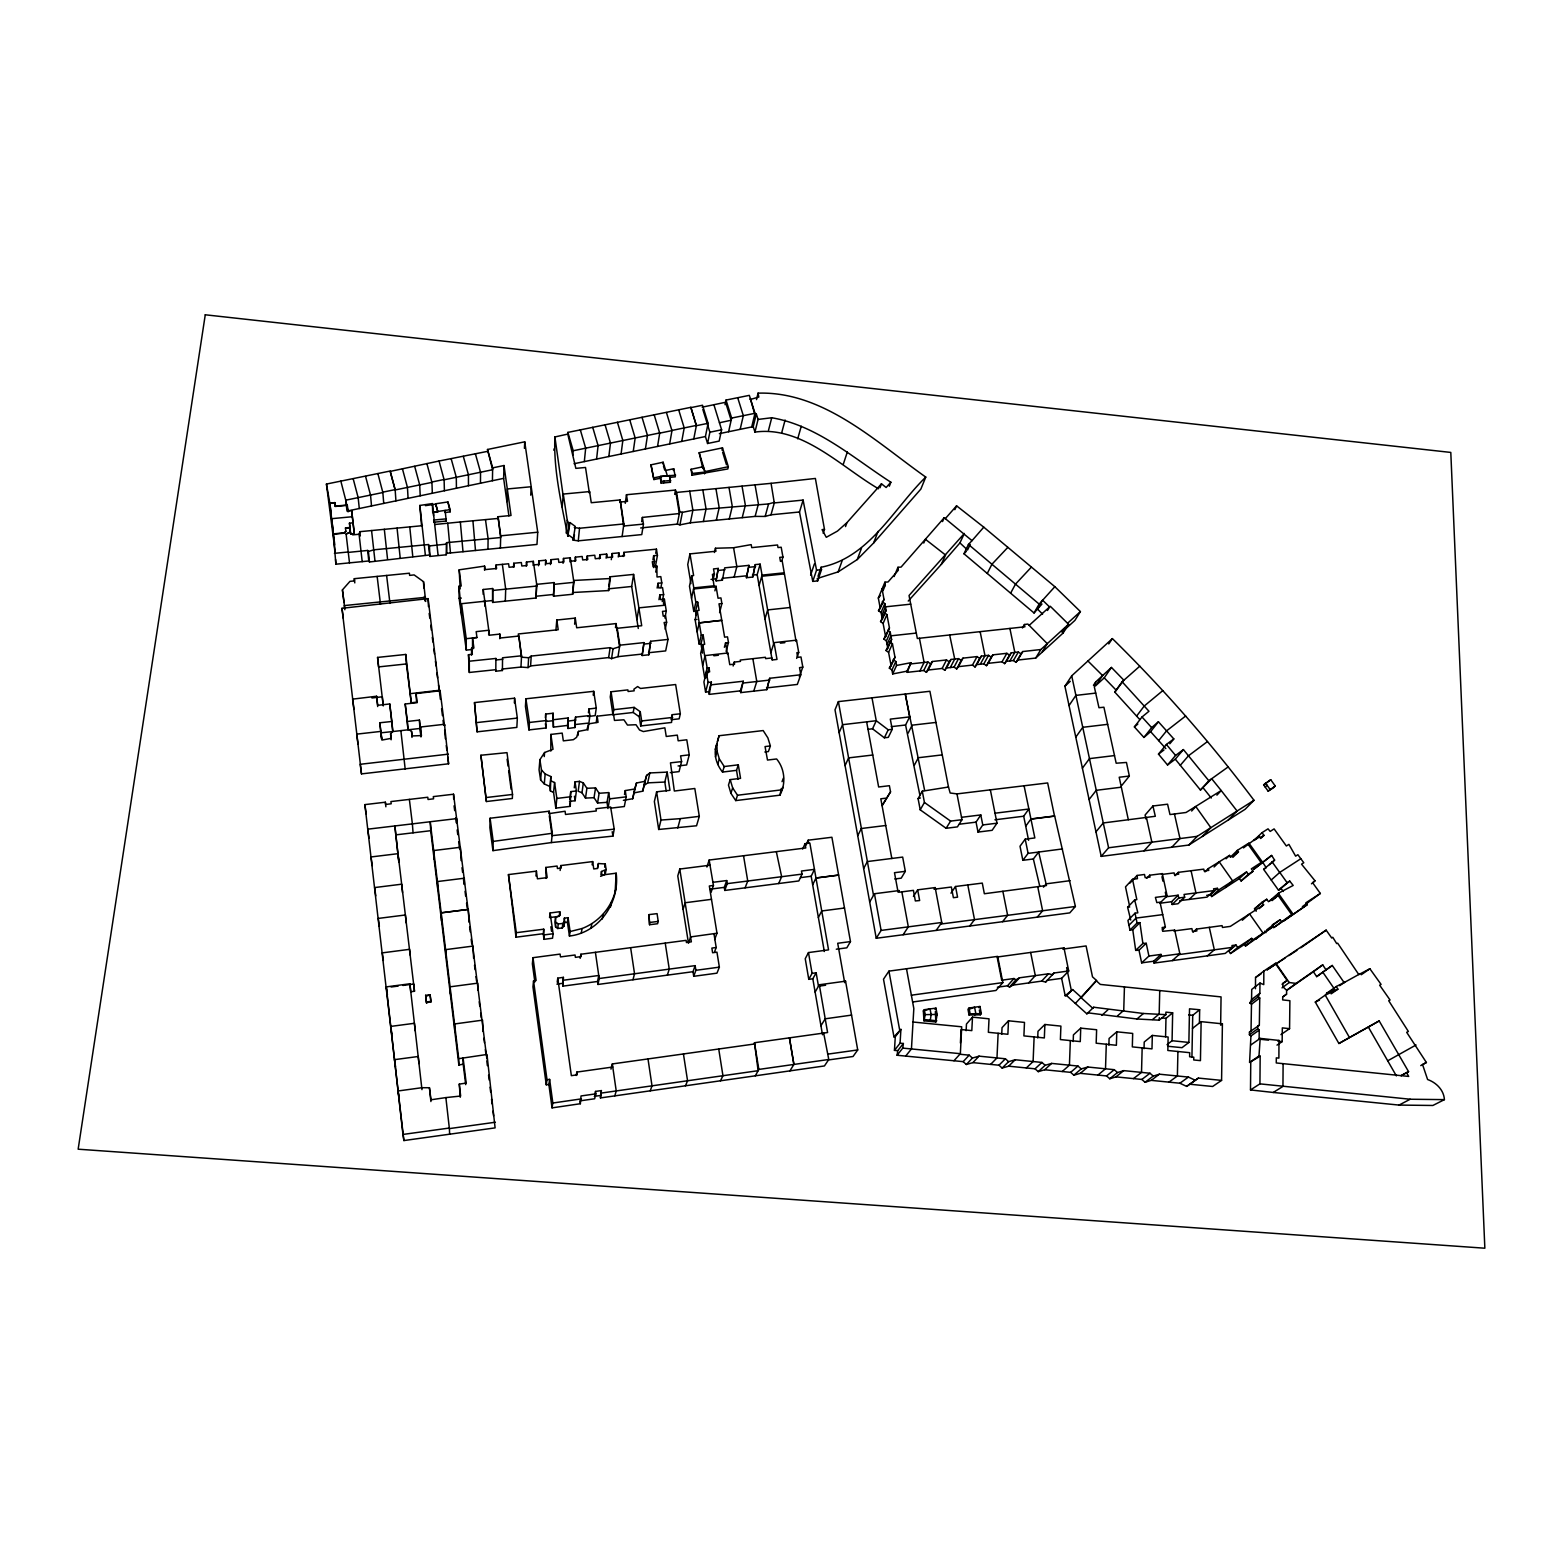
<?xml version="1.0" encoding="UTF-8"?>
<svg xmlns="http://www.w3.org/2000/svg" width="1563" height="1563" viewBox="0 0 1563 1563"><rect width="100%" height="100%" fill="white"/><g stroke="black" fill="none" stroke-linecap="round" stroke-linejoin="round"><path stroke-width="1.5" d="M466.302 650.11L466.223 638.7L476.969 637.489L472.534 637.978L472.534 649.466L466.302 650.11L459.131 598.316L458.975 586.242L461.222 586.027L459.17 569.831L484.589 566.099L485.058 569.616L496.585 568.463L496.116 564.966L508.6 563.774L509.089 567.271L514.227 566.763L513.739 563.266L521.339 562.524L521.827 566.001L526.965 565.513L526.477 562.016L533.335 561.332L536.676 584.347L554.064 582.589L553.536 596.206L572.683 594.253L573.895 582.335L570.28 557.776L563.481 558.44L563.051 563.305M474.488 702.588L477.086 731.836L516.845 727.401L517.333 718.081L514.579 698.192L474.488 702.588L477.086 731.836M475.484 550.489L472.925 520.85M559.769 911.698L559.163 916.309L549.551 917.598L550.078 912.987L559.769 911.698L560.277 915.234L555.588 917.52L555.021 922.092L555.627 926.996L557.698 928.5L562.231 927.973L563.989 926.136L564.36 918.165L568.053 917.676L567.408 922.248L569.44 936.042C599.411 932.603 619.886 902.3 616.174 873.189L601.989 875.026L601.462 871.509L606.112 869.477L605.272 863.948L598.414 863.538L597.379 868.481L593.745 868.95L592.67 861.584L560.746 865.57L560.14 870.474M615.138 892.239L616.174 873.189M1282.031 984.26L1287.15 980.431L1275.33 963.375L1263.842 971.033L1263.764 984.631L1259.993 983.049L1251.729 989.418L1251.553 999.558L1249.951 1003.036L1251.475 1004.247L1251.025 1031.17L1249.462 1032.049L1249.404 1034.765L1250.928 1035.976L1249.579 1062.43L1260.169 1056.158L1259.934 1083.862L1250.498 1089.939L1250.752 1062.547M1250.791 1044.983L1260.188 1038.399L1278.983 1040.43L1278.886 1058.112L1276.307 1057.858L1276.268 1062.957L1408.693 1076.419L1406.563 1072.648L1401.034 1075.715L1408.556 1071.632L1379.191 1020.913L1338.905 1043.498L1315.304 1002.078L1325.248 995.143L1337.869 989.184L1336.326 986.507L1344.727 982.17L1339.667 985.706M348.1 511.883L345.716 499.789L347.006 511.081L480.466 483.221L480.544 472.241L475.406 453.856M1255.46 988.734L1255.538 977.52L1263.842 971.033M1283.106 1063.661L1282.949 1086.422L1273.239 1092.459L1250.498 1089.939M477.731 990.356L477.809 983.147L450.085 986.82L450.339 993.99M480.896 755.242L486.406 801.526L512.332 798.478L512.527 794.453L506.998 752.643L480.896 755.242L486.406 801.526M483.162 594.292L483.221 589.485L492.658 588.528L492.658 602.439L536.031 598.004L536.676 584.269L536.031 598.004M1280.937 1034.608L1289.573 1028.669L1289.885 1000.711L1282.676 999.91L1282.715 996.881L1286.583 994.146L1286.623 990.317L1282.832 986.741L1282.871 983.283L1287.15 980.431M484.53 570.182L484.589 566.099M484.764 606.073L484.823 601.247L461.554 603.689L466.223 638.7M1277.01 1045.119L1282.148 1041.642L1282.324 1027.887L1289.573 1028.669M426.875 463.527L431.916 482.381L395.165 489.961L390.183 471.401L439.047 461.026L444.126 479.802L492.638 469.721L487.5 449.48L524.738 441.821L537.731 532.221L536.969 544.432L446.823 553.302L446.158 554.806L429.864 556.428L428.418 544.549L373.909 549.805L368.399 551.465L367.715 550.45L348.256 552.403L346.107 534.058L349.819 532.143L349.956 527.454L345.462 527.884L345.872 531.459L344.348 533.159L333.427 534.214L329.832 503.227L334.756 502.778L335.185 506.451L347.338 505.318L348.021 511.003L351.655 510.652L354.293 533.589L350.698 533.94M897.729 1050.688L894.446 1050.375L900.073 1043.185L903.394 1043.498L897.729 1050.688L897.103 1055.259L963.16 1061.648L966.344 1064.501L972.909 1062.625L998.952 1065.224L1002.137 1068.057L1008.623 1066.181L1035.038 1068.818L1038.242 1071.651L1044.651 1069.756L1070.655 1072.355L1073.859 1075.188L1080.365 1073.332L1106.545 1075.93L1109.75 1078.763L1115.943 1076.868L1141.869 1079.447L1145.054 1082.28L1151.189 1080.365L1179.87 1083.218L1186.649 1086.402L1189.717 1084.214L1212.634 1086.48L1221.582 1080.385L1222.403 1023.824L1201.126 1021.655L1192.471 1028.415M487.949 549.258L488.105 538.747L485.487 519.639M1268.511 1040.157L1259.114 1039.141L1259.25 1030.056L1257.707 1028.825L1257.746 1026.07L1259.329 1025.211L1259.758 997.995L1258.215 996.784L1249.951 1003.036M1258.215 996.784L1259.837 993.287L1259.993 983.049M488.691 634.91L488.77 630.241L476.168 631.647L476.969 637.567M1199.427 1022.984L1199.661 1009.757L1189.521 1008.819L1188.876 1042.443L1181.999 1047.679L1167.737 1046.253M1201.126 1021.655L1200.443 1060.632L1193.722 1059.968L1193.78 1057.174L1189.619 1056.764L1189.697 1052.68L1167.835 1050.473L1168.128 1037.031L1152.322 1035.429L1144.214 1042.033L1144.038 1048.695M480.466 483.221L492.423 480.72L492.658 467.865L487.5 449.48M1191.924 1057.33L1192.725 1015.305L1199.661 1009.757M492.658 602.439L492.658 588.528M1177.916 1051.489L1177.388 1075.989L1168.948 1082.143M1068.721 970.975L1053.99 973.007L1052.563 974.706L1048.519 973.788L1019.447 977.813L1015.989 979.806L1013.957 978.516L1001.707 980.216L997.155 957.025L1063.973 947.881L1068.721 970.975L1061.629 978.34L1065.185 995.768L1066.611 995.572L1086.871 1013.84L1087.789 1012.824L1136.965 1018.998L1159.238 1020.17L1165.861 1014.661L1165.92 1012.14L1172.66 1012.844L1172.074 1040.724L1167.033 1044.69M1165.568 1036.797L1165.978 1018.353L1172.66 1012.844M490.098 818.231L489.883 827.726L492.951 850.643L551.368 842.574L612.93 836.107L614.22 829.152L610.625 806.996L595.972 808.716L596.304 810.982L565.513 814.46L565.083 811.236L549.004 813.639L549.238 811.197L490.098 818.231L493.205 841.402L492.951 850.643M496.018 569.049L496.116 564.966M446.158 554.806L446.569 542.654L500.668 537.535L498.05 516.728L511.023 515.477L504.009 465.52L492.658 467.865M1152.322 1035.429L1151.99 1048.871L1132.315 1046.878L1132.687 1033.436L1116.783 1031.814L1109.085 1038.477L1108.89 1045.139M1159.238 1020.17L1159.297 1017.669M1159.746 990.551L1159.179 1013.996L1152.634 1019.486M495.803 671.211L495.901 658.453L469.31 661.208L469.33 672.461L495.608 669.706L495.803 671.211L502.407 670.507L502.563 657.769L521.554 655.796L518.838 636.043L500.414 637.997L499.867 634.09L489.453 635.203L483.221 589.485M1142.162 1047.874L1141.518 1072.394L1133.488 1078.607M500.375 548.027L500.707 535.835L498.05 516.728M486.855 1058.737L453.544 794.219L433.303 796.602L433.576 798.83L428.047 799.494L427.774 797.247L390.926 801.565L391.199 803.792L385.631 804.457L385.358 802.21L364.882 804.613L403.899 1140.56L495.1 1127.88L486.972 1054.458L458.721 1058.679L458.877 1065.048L463.176 1064.149L463.058 1057.76L466.204 1083.1L459.288 1084.097L460.245 1097.265M508.913 515.946L503.638 478.376L504.009 465.52M499.73 638.7L499.867 634.09M502.368 564.38L505.709 589.192M1124.442 986.917L1123.738 1010.343L1117.525 1015.872M1073.195 1041.525L1073.429 1034.882L1080.736 1028.141L1096.62 1029.743L1096.171 1043.205L1106.291 1044.24L1105.51 1068.799L1097.91 1075.07M1116.783 1031.814L1116.392 1045.276L1106.272 1044.24M506.9 501.625L507.311 488.965L531.186 486.738L530.736 495.178M505.298 601.149L505.709 589.134M1070.342 1040.587L1069.424 1065.185L1062.234 1071.515M1080.736 1028.141L1080.267 1041.603L1060.398 1039.571L1060.906 1026.11L1044.885 1024.488L1037.988 1031.287L1037.715 1037.949M513.563 567.33L513.739 563.266M1044.885 1024.488L1044.338 1037.949L1023.902 1035.898L1024.488 1022.417L1008.487 1020.795L1002.039 1027.653L1001.727 1034.315M1034.12 1036.914L1033.104 1061.551L1026.324 1067.939M524.426 448.366L524.738 441.821M1008.487 1020.795L1007.881 1034.276L988.363 1032.303L989.027 1018.822L972.499 1017.142L966.462 1024.039L966.129 1030.72M514.364 702.94L514.579 698.192M998.132 1033.28L996.979 1057.936L990.629 1064.383M555.92 630.221L556.799 620.042L575.262 618.088L576.688 627.779L616.076 623.578L619.573 646.75L613.048 648.743L610.117 647.668L531.225 656.069L528.646 657.749L521.475 657.183L518.838 636.043M960.424 1043.009L961.089 1029.529L971.815 1030.623L972.499 1017.142M953.958 1060.749L960.366 1053.696L961.694 1026.793L913.046 1022.026M560.746 865.57L561.097 868.071L557.444 868.52L557.092 866.039L545.78 867.445L547.187 877.625L537.438 878.816L536.402 871.138L508.444 874.577L516.005 937.194L543.26 933.697L543.748 929.184L516.298 932.701L516.005 937.194M526.262 566.08L526.477 562.016M502.407 670.507L502.192 669.023L520.967 667.049L521.554 655.796M935.846 1021.968L937.136 1014.426L935.963 1008.135L924.3 1009.698L923.342 1010.909L923.987 1020.815L935.846 1021.968L935.377 1011.437M923.987 1020.815L925.218 1014.641L924.3 1009.698M533.1 565.415L533.335 561.332M587.922 716.518L595.19 715.639L596.265 708.098L593.706 691.315L525.91 698.798L525.442 706.456L528.939 729.921L546.054 727.967L545.682 714.037L553.146 713.236L553.4 727.127L567.467 725.427L568.307 717.945L554.123 719.644M520.967 667.049L528.04 667.596L528.646 657.749M894.446 1050.375L895.286 1036.738L900.913 1029.372L893.958 1036.875L883.505 979.2L888.937 971.131L997.682 956.38L1002.84 982.599L995.963 990.473L912.772 1001.981M900.073 1043.185L900.913 1029.372M528.04 667.596L530.599 665.936L531.225 656.069M538.551 565.728L538.864 560.863L545.721 560.199L546.21 563.676L551.329 563.188L550.821 559.691L558.362 558.948L558.87 562.426L563.989 561.918L563.481 558.44M528.939 729.921L529.447 722.458L525.91 698.798M1249.579 1062.43L1258.977 1056.041L1260.188 1038.399M545.37 565.044L545.721 560.199M625.259 503.325L626.47 494.729L675.509 490.059L679.338 513.543L642.354 517.431L643.448 524.093L641.768 534.585L578.271 540.837L573.113 540.134L575.282 526.418L569.967 522.55L567.838 536.324C561.547 504.048 553.38 470.111 554.904 436.956L567.76 434.084L567.897 432.404L690.846 407.337L696.395 425.41L693.777 438.929M550.45 564.556L550.821 559.691M553.536 596.206L554.064 582.589M678.068 765.968L686.626 764.952L689.244 754.851L686.782 739.787L678.166 740.803L677.307 735.118L666.248 736.466L664.861 727.83L643.35 731.562L639.56 730.019L636.004 724.724L627.486 725.076L623.93 719.801L614.474 720.426L613.536 714.311L597.144 716.186L598.062 722.321L588.704 723.845L586.848 729.765L578.466 731.386L576.591 737.326L573.367 739.69L563.325 740.862L562.192 733.106L550.86 734.415L553.009 749.283L544.608 752.506L539.899 759.677L539.059 769.797L540.622 779.957L544.276 783.923L549.902 786.502L550.391 790.976L553.556 792.402L555.822 808.11L570.261 806.352L570.749 791.62L576.376 790.956L575.047 781.891L579.502 781.344L583.331 782.926L586.906 788.299L585.5 798.087L594.038 797.697L597.574 803.011L607.03 802.327L608.691 792.597L599.117 793.281L595.542 787.908L586.906 788.299M562.192 506.998L563.266 494.064L589.583 491.583L591.263 502.719L620.159 499.945L623.891 523.937L622.113 536.539M545.37 717.788L545.682 714.037M540.622 779.957L541.462 769.953L539.899 759.677M544.256 756.59L544.608 752.506M572.82 455.224L573.211 450.75L567.897 432.404M566.138 533.042L567.271 520.362L563.266 494.064M535.953 876.003L536.402 871.138M544.276 783.923L545.174 773.959L541.462 769.953M567.838 536.324L568.991 523.703L567.271 520.362M550.86 734.415L550.821 751.1M553.4 727.127L553.146 713.236M569.909 561.82L570.28 557.776M570.788 561.254L575.868 560.629L575.36 557.151L582.178 556.467L582.686 559.945L587.786 559.456L587.258 555.979L594.761 555.236L595.288 558.733L600.387 558.225L599.86 554.728L606.639 554.064L607.226 557.542L612.657 557.014L612.11 553.517L618.85 552.872L619.397 556.369L624.458 555.842L623.911 552.364L656.44 549.16L657.437 555.314L655.249 567.564M630.631 947.686L580.869 954.231L581.202 956.576L575.379 957.357L575.047 954.993L560.511 956.908L560.082 954.094L532.983 957.689L532.377 963.863L534.859 981.955M549.902 786.502L550.86 776.557L545.174 773.959M573.113 540.134L574.481 534.82M550.391 790.976L550.86 776.557M584.328 461.593L585.676 448.171L580.322 429.864M574.95 561.234L575.36 557.151M572.781 590.13L573.758 580.459L610.332 578.525L610.058 576.786L633.601 574.403L641.709 625.728L617.229 628.287L616.994 629.869M532.983 957.689L536.109 980.509L533.55 980.9L532.944 986.859L546.269 1084.8L548.867 1084.448L549.629 1079.388L547.011 1079.72L546.269 1084.8M578.271 540.837L579.541 528.255L623.891 523.937M545.78 867.445L546.132 878.406M553.556 792.402L554.572 782.535L551.348 781.07M781.363 788.338L779.917 795.176L735.743 800.588L730.898 793.301L728.475 785.075L730.195 779.624L740.549 778.354L738.303 764.835L724.216 766.534L719.332 758.915L717.085 751.354L716.929 743.754C713.002 753.346 716.245 764.287 722.536 772.063L736.525 770.344L738.303 764.835M779.917 795.176C786.052 783.688 784.997 769.035 776.616 758.973L767.492 760.048L765.049 746.586L770.383 745.942L767.882 737.892L763.174 730.566L719.097 735.724L717.437 741.429M551.368 842.574L552.345 833.274L549.238 811.197M574.617 624.204L575.262 618.088M589.583 491.583L589.407 493.146L585.519 467.474L575.848 468.372L567.76 434.084M555.822 808.11L556.858 798.419L554.572 782.535M596.597 459.053L598.082 445.611L592.729 427.324M550.078 912.987L553.107 933.736L552.54 938.21L543.963 939.343L543.748 929.184M596.265 708.098L588.938 708.977L589.915 715.541L575.536 717.104L574.891 727.537L567.936 728.475L568.307 717.945M586.809 560.062L587.258 555.979M605.076 424.843L610.469 443.091L608.847 456.533M574.891 727.537L575.536 717.104M599.352 558.831L599.86 554.728M569.772 799.435L570.749 791.62M577.958 735.548L578.466 731.386M555.627 926.996L555.588 917.52M574.285 787.811L575.047 781.891M557.698 928.5L558.284 923.967L556.194 922.444M606.112 558.167L606.639 554.064M569.538 801.389L575.106 800.725L576.376 790.956M621.078 453.993L622.836 440.492L617.424 422.264M579.502 781.344L578.193 791.23L581.983 792.773L585.5 798.087M588.43 712.748L588.938 708.977M587.864 730.136L588.704 723.845M589.915 715.541L588.899 723.044L574.656 724.587M593.198 695.144L593.706 691.315M611.289 559.671L612.11 553.517M643.448 524.093L623.598 526.028L620.159 499.945M562.231 927.973L562.836 923.44L564.614 921.584L564.36 918.165M608.749 586.438L610.058 576.786M572.683 594.253L572.527 592.514L608.671 590.56L610.332 578.525M581.983 792.773L583.331 782.926M563.989 926.136L564.614 921.584M897.103 1055.259L902.769 1048.109L903.394 1043.498M554.904 436.956L563.129 495.608M553.849 450.261L554.044 448.855M557.21 982.15L557.757 978.164L563.383 977.344L562.895 986.136L597.535 981.486L598.766 975.488L563.794 980.177M618.264 556.956L618.85 552.872M633.249 451.473L635.164 437.992L629.733 419.783M596.226 722.516L597.144 716.186M623.324 556.467L623.911 552.364M530.599 665.936L608.671 657.574L610.117 647.668M562.895 986.136L563.383 977.344M569.44 936.042L570.104 931.548L568.053 917.676M615.47 627.642L616.076 623.578M608.671 657.574L611.563 658.648L613.048 648.743M645.421 448.952L647.473 435.452L642.022 417.282M594.038 797.697L595.542 787.908M611.055 691.764L610.254 696.922L612.95 714.76L633.21 712.474L639.267 716.792L640.693 725.955L671.543 722.458L672.266 714.682L680.335 713.783L675.646 684.535L640.517 688.462L637.626 686.548L633.914 689.205L634.168 690.826L628.111 691.491L627.877 689.889L611.055 691.764L613.771 709.68L612.95 714.76M654.233 414.996L659.703 433.146L671.953 430.626L666.444 412.515M611.563 658.648L618.01 656.655L619.808 645.187L617.229 628.287M641.69 521.651L642.354 517.431M638.271 628.463L631.686 586.477L633.601 574.403M667.362 475.797L663.142 462.218L650.99 464.836L653.901 479.548L660.368 478.258L660.661 476.441L669.941 475.562L670.41 482.283L661.169 483.162L660.368 478.258M597.574 803.011L599.117 793.281M657.554 446.432L659.742 432.931L573.211 450.75M653.901 479.548L650.99 464.836M592.123 864.847L592.67 861.584M601.735 1093.006L758.133 1070.694L754.48 1042.736L823.662 1033.065L828.781 1059.48L824.443 1065.946L600.446 1097.929L601.384 1090.583L595.523 1091.423L595.855 1093.846L581.026 1095.956L580.342 1103.732L552.032 1107.874L552.833 1103.029L549.629 1079.388M581.299 933.052L582.042 928.539C599.606 921.838 612.813 906.032 616.115 887.491M662.849 463.996L663.142 462.218M636.883 619.573L638.896 607.733M580.166 958.353L580.869 954.231M661.169 483.162L660.661 476.441L654.194 477.79M669.667 443.931L671.992 430.431L696.395 425.41M665.643 470.443L673.712 468.744L675.333 476.832L669.609 477.379L669.941 475.562M597.554 868.422L598.414 863.538M608.691 792.597L609.648 798.849L607.968 808.52L607.03 802.327M652.943 559.769L653.647 555.686L657.437 555.314M653.49 567.564L654.565 561.488L653.647 555.686M655.718 553.263L656.44 549.16M590.99 928.305L591.81 923.792M673.399 470.443L673.712 468.744M600.895 874.733L601.462 871.509M655.718 572.078L656.812 566.001L653.021 566.373L652.299 561.703L654.565 561.488M656.812 566.001L657.027 577.001L660.797 576.61L661.794 582.882L658.023 583.273L658.765 587.981L662.536 587.59L663.63 594.546L659.86 594.936L660.602 599.625L664.373 599.235L666.287 610.996L662.478 611.387L663.24 616.174L665.604 615.92L666.62 622.25L664.119 622.523L668.026 639.423L650.618 641.279L648.782 654.799L642.139 655.503L643.995 642.608L619.808 645.187M642.139 655.503L643.995 642.608M681.742 441.43L684.203 427.91L678.674 409.819M604.686 867.211L605.272 863.948M633.21 712.474L634.148 707.375L613.771 709.68M657.144 588.059L658.023 583.273M674.708 494.357L675.509 490.059M690.787 407.65L702.529 405.247L708.098 423.299L696.336 425.703L690.846 407.337M600.602 876.355L605.213 874.323L606.112 869.477M676.193 494.416L676.564 492.423L771.067 483.338L774.291 502.934L803.108 500.082L816.55 570.163L812.76 581.397L817.644 580.908L821.493 569.674L821.083 567.252C869.419 557.6 893.372 508.815 925.765 477.086C875.671 441.704 823.232 391.141 758.055 393.153L756.512 399.6M648.782 654.799L650.618 641.279M660.895 587.668L661.794 582.882M658.961 599.684L659.86 594.936M624.497 794.492L625.239 790.585L634.637 789.002L636.473 783.004L644.835 781.324L646.652 775.346L649.837 772.943L667.186 772.122L669.96 790.311L656.616 791.816L654.369 801.526L658.687 829.465L696.551 825.772L699.306 816.355L694.812 788.494L674.337 791.034L670.468 762.861L681.585 761.591L680.589 755.886L689.244 754.851M639.267 716.792L640.244 711.732L634.148 707.375M662.263 601.657L663.63 594.546M640.693 527.981L677.307 524.093L679.729 511.57L676.564 492.423M602.283 918.985L603.181 914.414M663.474 603.963L664.373 599.235M625.239 790.585L626.196 796.837L624.321 806.528L610.293 808.227M640.693 725.955L641.67 720.953L640.244 711.732M679.944 524.875L682.386 512.351L692.897 510.261L690.338 522.804L679.944 524.875L677.307 524.093M692.018 475.23L692.37 473.433L704.854 472.085L703.213 466.731L691.1 469.271L692.018 475.23L727.811 468.959L728.319 466.712L722.497 447.858L699.169 452.723L702.842 468.529L703.311 466.262M665.33 605.174L638.876 607.851M664.881 618.049L666.287 610.996M665.213 629.264L666.62 622.25M576.161 1075.5L576.845 1072.081L612.774 1067.021L616.232 1090.954L614.806 1095.878M713.881 404.661L721.618 429.786L719.175 441.079L707.57 443.501L705.421 436.526L708.098 423.299M610.469 907.087L611.407 902.437M623.383 800.334L632.663 798.752L634.637 789.002M632.663 798.752L636.473 783.004M707.57 443.501L709.876 432.209L702.842 409.428M668.026 639.423L665.662 650.911L648.469 652.748M599.196 978.516L695.144 965.641L692.995 971.698L597.965 984.456L599.196 978.516L595.405 952.316M704.483 473.882L704.952 471.616L699.169 452.723M781.676 561.254L782.946 557.034L781.187 547.226L778.003 547.558L777.534 544.979L751.744 547.636L751.178 544.627L733.575 547.734L715.444 548.242L715.952 551.251L689.967 553.888L687.74 564.517L690.944 583.605M719.429 422.772L731.152 420.232L725.564 402.277L702.158 407.181M725.037 404.68L726.033 400.069L749.322 395.361L754.988 413.296L751.705 426.953L719.351 433.654M634.48 792.812L642.745 791.171L644.835 781.324M642.745 791.171L646.652 775.346M689.967 553.888L693.62 575.555L691.745 575.751L689.478 586.184L693.777 611.426L695.613 611.231L697.704 602.107L695.848 602.302L693.777 611.426M703.35 521.514L706.066 509.01L702.822 489.922M644.542 785.232L647.688 782.868L649.837 772.943M721.989 450.164L722.497 447.858M691.53 598.219L693.816 587.883L691.745 575.751M728.612 431.72L731.64 418.063L726.033 400.069M716.323 520.245L719.175 507.741L715.932 488.672M672.266 714.682L671.113 719.722L679.143 718.824L680.335 713.783M699.149 644.073L701.259 635.223L703.135 635.027L700.986 643.878L699.149 644.073L695.125 619.651L697.215 610.586L699.071 610.391L697.704 602.107M740.159 429.337L743.324 415.66L737.697 397.705M714.447 552.501L715.444 548.242M878.504 488.77C840.914 466.888 801.897 425.527 754.949 432.091L758.055 419.431L756.316 413.921L754.753 414.234L750.338 398.585M697.137 631.843L699.247 622.875L721.774 620.316L699.228 622.895M666.19 791.034L664.822 782.047L667.186 772.122M712.923 580.401L714.408 574.149L713.51 568.912L718.277 568.424L716.069 580.869L722.399 580.205L724.685 567.857L748.951 565.357L746.43 577.704L752.721 577.06L755.281 564.614L760.126 564.145L762.06 575.125L759.09 585.519M729.276 518.955L732.285 506.451L729.003 487.402M716.069 580.869L718.277 568.424M695.848 602.302L693.581 588.977L714.135 586.848L712.435 574.363L714.408 574.149M754.949 432.091L753.229 426.621L756.316 413.921M714.897 590.853L716.03 586.242L714.135 586.848M703.135 635.027L704.679 644.327L702.803 644.542L700.654 653.314L704.679 677.717L706.456 677.521M742.034 486.191L745.356 505.22L742.21 517.666M658.687 829.465L660.993 820.047L656.616 791.816M594.702 1094.706L595.523 1091.423M595.855 1093.846L594.643 1098.769L579.932 1100.86L580.342 1103.732M702.647 665.506L705.128 655.6L727.791 652.982L729.765 664.666L734.61 664.119L734.258 662.087L740.471 661.403L740.256 660.055L765.421 657.281L765.655 658.629L771.829 657.945L772.181 659.957L777.006 659.43L774.037 642.647L796.505 640.166L798.713 652.474L796.642 658.414M681.585 761.591L679.045 771.614L670.253 772.63M719.586 612.657L721.891 603.552L720.934 597.906L718.042 598.219L716.03 586.242M704.679 677.717L707.16 667.929L705.128 655.6M707.16 667.929L708.977 667.733L709.641 671.856L706.398 672.207L703.917 681.956L705.577 692.077L708.84 691.725L711.38 682.074L708.078 682.445L705.577 692.077M768.488 430.411L771.731 417.751C816.961 425.41 853.359 458.076 890.851 482.225L889.347 486.21M755.046 484.94L758.407 503.931L755.124 516.396L690.338 522.804M706.964 675.568L708.977 667.733M600.446 1097.929L601.384 1090.583M734.122 577.099L736.837 566.607L733.575 547.734M649.036 914.609L649.563 924.729L657.574 923.733L658.218 921.408L657.066 913.632L649.036 914.609L649.563 924.729M632.956 979.767L634.539 973.769L630.631 947.686L686.098 940.359L686.45 942.528L691.354 941.825L679.768 869.048L710.012 865.199L713.451 885.459L711.126 892.199L710.423 889.132L724.275 887.374L726.717 880.555L712.748 882.333M711.829 684.75L743.265 681.234L740.374 690.866L709.289 694.363L711.38 682.074M610.957 1069.151L612.344 1063.934L753.776 1044.084M724.372 647.277L725.564 642.881L728.475 642.569L727.498 636.844L724.607 637.157L719 603.846L721.891 603.552M781.734 432.658L785.114 420.017M677.775 828.038L680.296 818.641L699.306 816.355M771.067 483.338L815.378 478.454L824.483 529.427L823.193 533.296M726.092 651.361L728.475 642.569M746.43 577.704L748.951 565.357M715.287 749.419L719.097 735.724M727.791 652.982L727.459 654.194L725.564 642.881M765.167 516.435L768.566 503.931L774.466 502.309L770.989 514.813L765.167 516.435L755.124 516.396M752.721 577.06L755.281 564.614M772.122 659.762L757.176 574.637L760.126 564.145M733.145 666.014L734.258 662.087M797.697 438.812L801.252 426.25M679.768 869.048L677.775 875.944L688.482 943.251L690.592 936.921L716.987 933.228L709.328 885.987L713.451 885.459M715.444 756.961L717.085 751.354M717.691 764.483L719.332 758.915M798.713 652.474L796.876 652.689L797.697 657.339L800.979 656.968L802.815 667.088L799.533 667.675L800.803 674.767L769.66 678.283L766.788 689.674L740.725 692.604L743.265 681.234M764.952 618.909L767.667 609.922L789.999 607.519M812.76 581.397L799.494 511.98L803.108 500.082M722.536 772.063L724.216 766.534M796.505 640.166L796.075 641.436L782.242 561.137L780.445 561.351L779.742 557.366L782.946 557.034M1139.74 719.527L1114.771 692.077L1123.836 680.179L1111.449 667.44L1095.78 681.859L1094.295 686.724L1098.965 707.726L1103.908 707.218L1116.177 763.213L1126.454 762.451L1129.346 776.049L1121.804 785.408M349.819 532.143L352.73 534.859L359.08 534.253L359.861 531.674L422.44 525.676M683.09 909.353L685.141 902.73M753.757 691.139L756.785 681.507L752.858 658.668M667.342 975.136L669.257 969.119L665.232 943.114M770.872 652.631L774.037 642.647M706.906 867.035L709.172 860.041L805.766 847.967L805.062 843.668L809.868 843.121L828.546 949.874L808.481 952.57L805.238 958.725L808.774 979.337L812.819 978.79L816.16 972.811L812.076 973.358L808.774 979.337M730.898 793.301L732.656 787.908L730.195 779.624M766.788 689.674L769.66 678.283M843.297 464.25L847.341 451.961M810.611 575.204L814.382 563.911M735.743 800.588L737.521 795.235L732.656 787.908M817.996 576.259L821.083 567.252M845.524 526.575L846.892 522.687L881.454 483.788L886.143 487.5L890.851 482.225M770.383 745.942L768.39 751.569L764.854 751.998M650.228 1090.837L652.005 1085.836L648 1058.933M799.318 676.838L802.815 667.088M800.803 674.767L797.325 684.438L766.515 687.935M817.644 580.908L817.234 578.505L838.139 571.882L842.203 560.57M713.959 933.639L716.186 947.51L711.868 948.096L712.611 952.746L716.948 952.16L719.371 967.145L716.968 973.163L693.718 976.308L695.887 970.31L695.144 965.641M824.326 951.515L811.177 876.257L814.46 869.38L801.467 871.021L802.014 874.108L798.849 880.946L724.763 890.441L727.225 883.642L726.717 880.555M879.969 487.793L881.454 483.788M714.623 939.578L716.987 933.228M838.139 571.882L857.247 559.554L861.506 548.144M714.623 951.633L716.186 947.51M782.047 781.676L783.434 778.042M857.247 559.554L873.639 542.947L878.074 531.4M745.102 887.823L747.739 881.024L743.539 855.743M683.441 1053.99L687.564 1080.795M782.985 787.4L781.988 789.803L737.521 795.235M925.765 477.086L920.861 489.082L873.639 542.947M892.668 673.946L896.556 665.467L911.014 662.673L906.989 671.172L892.668 673.946L891.926 670.039L889.347 668.143L891.125 665.779L888.585 652.396L886.026 650.521L887.784 648.176L886.416 640.947L883.857 639.072L885.635 636.727L883.115 623.481L880.555 621.605L882.333 619.28L881.063 612.579L878.504 610.723L880.262 608.398L878.328 598.004L884.932 582.178L888.058 581.964L898.334 570.221L897.963 567.291L901.07 567.095L944.208 517.724L972.01 540.661L968.435 544.432L963.98 553.79L1034.042 612.97L1041.974 604.041M883.056 590.599L885.303 585.129L884.932 582.178M948.487 787.029L922.287 791.191L918.087 798.634L920.216 809.829L946.123 828.292L957.416 826.886L961.987 819.696L956.966 793.887L950.167 793.008L948.487 787.029L929.907 691.276L838.393 701.611L835.013 709.817L876.237 938.269L1069.756 912.89L1075.403 906.481L1054.673 815.984L1030.955 818.953L1025.719 826.202M878.504 610.723L884.013 599.391L882.06 588.919L885.303 585.129M880.262 608.398L884.013 599.391M894.114 576.552L897.963 567.291M881.063 612.579L884.814 603.611L882.235 601.716M881.669 615.783L885.44 606.835L910.721 604.158M880.555 621.605L886.104 610.351L884.814 603.611M882.333 619.28L886.104 610.351M685.454 1085.797L687.583 1080.756M883.115 623.481L886.905 614.572L884.326 612.696M839.136 732.695L842.574 724.665L838.393 701.611M923.753 543.045L925.394 539.274L945.576 555.041L941.317 564.36L908.24 601.052M883.857 639.072L889.445 627.955L886.905 614.572M778.667 883.544L781.637 876.706L776.323 851.64M885.635 636.727L889.445 627.955M886.416 640.947L890.246 632.194L887.667 630.299M887.1 644.542L890.93 635.809M942.528 521.573L944.208 517.724M886.026 650.521L891.613 639.482L890.246 632.194M887.784 648.176L891.613 639.482M888.585 652.396L892.434 643.741L889.835 641.846M802.679 849.002L805.062 843.668M954.856 509.675L956.576 505.826L983.791 527.18L1054.849 586.692L1080.404 611.582L1074.934 620.374L1062.195 631.98L1063.172 632.976L1035.702 658.062L1017.767 660.055L1016.009 662.341L1013.391 660.543L1006.396 661.325L1004.618 663.63L1002.02 661.813L988.187 663.337L986.448 665.662L983.85 663.826L976.738 664.627L975.019 666.971L972.46 665.096L958.49 666.639L956.693 668.944L954.075 667.127L946.572 667.968L944.775 670.273L942.157 668.456L928.188 670.019L926.371 672.324L923.772 670.507L907.224 672.344L906.989 671.172M805.766 845.524L808.169 840.191L831.907 837.26L850.467 941.59L846.833 947.823L836.303 949.21M871.998 697.821L876.257 720.777L872.525 728.807L867.758 729.354M845.075 765.636L848.592 757.879L872.76 755.027M889.347 668.143L894.993 657.241L892.434 643.741M891.125 665.779L894.993 657.241M891.926 670.039L895.814 661.52L893.196 659.625M941.317 564.36L959.936 542.908L964.351 533.452L909.041 595.503L917.344 638.486L1024.898 626.802L1024.429 624.497L1027.887 624.067L1047.269 643.663L1042.052 652.259M907.224 672.344L911.014 662.673M970.232 544.412L967.536 550.039L959.936 542.908M812.682 884.814L815.964 877.996L838.647 875.085L815.964 878.015M872.525 728.807L884.345 737.795L888.214 729.804L892.219 729.335L890.304 719.117L909.646 716.909L905.27 694.011L924.651 790.487M720.484 1080.795L722.946 1075.715L718.726 1048.988M919.962 670.918L924.104 662.419L919.435 638.251M892.219 729.335L888.312 737.345L884.345 737.795M923.772 670.507L927.934 662.009L930.571 663.845L926.371 672.324M928.188 670.019L932.408 661.501L946.494 659.957L949.132 661.794L944.775 670.273M919.982 795.626L905.583 724.998L909.646 716.909M987.269 573.465L991.919 564.263L1007.842 547.363M908.123 733.125L912.167 725.173L935.924 722.419M942.157 668.456L946.494 659.957M857.716 835.677L861.389 828.507M946.572 667.968L950.949 659.469L958.529 658.629L961.167 660.446L956.693 668.944M818.367 917.501L821.728 910.975L844.508 908.005M950.304 667.557L954.719 659.039L949.659 634.969M954.075 667.127L958.529 658.629M890.539 791.855L882.138 805.57L890.539 791.855L889.386 785.701L878.64 786.99L866.644 721.872M958.49 666.639L962.964 658.14L977.07 656.577L979.649 658.472L975.019 666.971M914.238 765.401L918.36 757.723L942.215 754.89M1010.616 593.178L1015.501 584.132L1031.365 567.154M972.46 665.096L977.07 656.577M863.636 868.481L867.406 861.545L902.672 857.091L905.329 871.333L901.206 878.172L894.759 878.992M976.738 664.627L981.369 656.089L988.539 655.327L991.157 657.183L986.448 665.662M980.314 664.216L984.983 655.698L980.138 631.667M755.3 1075.832L758.837 1069.424L754.48 1042.736M983.85 663.826L988.539 655.327M988.187 663.337L992.935 654.838L1006.865 653.314L1009.503 655.131L1004.618 663.63M1002.02 661.813L1006.865 653.314M1022.436 627.994L1024.429 624.497M815.124 992.075L819.305 984.768L845.563 981.173L857.716 1049.945L853.046 1056.49L828.058 1060.007M891.828 858.536L880.809 798.791L886.006 798.165M920.216 809.829L924.436 802.464L922.287 791.191M1006.396 661.325L1011.281 652.826L1018.353 652.025L1020.991 653.842L1016.009 662.341M1034.042 612.97L1039.141 604.08L1054.849 586.692M869.692 901.988L874.44 893.743L899.057 890.578L899.35 892.199L913.398 890.363L915.351 900.952L919.65 900.542L917.657 889.835L935.182 887.589L941.747 922.483L936.178 930.415M1009.893 660.934L1014.836 652.396L1009.893 628.443M1013.391 660.543L1018.353 652.025M1017.767 660.055L1022.769 651.537L1040.86 649.524L1068.545 624.243L1050.277 606.268L1029.196 625.356M1047.464 610.488L1049.555 606.932L1042.521 600.133L1037.402 609.042L1042.599 614.103M1035.702 658.062L1040.86 649.524M899.057 890.578L898.08 892.18L894.485 872.701L905.329 871.333M789.94 1070.87L793.906 1064.423L789.432 1037.832L793.887 1064.442M845.563 981.173L844.665 982.639L837.709 943.271L850.467 941.59M1062.195 631.98L1064.344 628.482M820.946 1025.719L825.225 1018.802L851.561 1015.11M1063.172 632.976L1068.545 624.243M876.237 938.269L881.102 930.415L874.44 893.743M946.123 828.292L950.597 821.103L961.987 819.696M913.437 896.459L917.657 889.835M961.519 817.312L980.783 814.929L976.054 822.138L978.008 832.083L992.114 830.324L996.999 823.193L990.356 789.843L1047.659 782.946L1054.537 816.16L1030.838 819.129M1064.911 686.196L1071.71 675.822L1112.387 638.603C1163.556 688.853 1210.954 742.913 1253.995 800.295L1245.086 809.321L1188.857 845.036L1101.212 856.387L1064.911 686.196L1070.264 681.292M903.121 934.752L908.318 926.839L901.851 891.848M935.182 887.589L934.107 889.23L951.359 887.022L953.391 897.69L957.572 897.162L955.521 886.495L982.287 883.095L984.358 893.743L1046.468 885.518L1038.672 852.05L1028.102 853.378L1022.847 860.314L1020.014 846.228L1025.211 839.155L1034.843 837.944L1024.078 785.779M978.008 832.083L982.775 824.951L980.783 814.929M994.967 813.209L1028.806 809.028L1023.687 816.218L1028.591 840.308M1108.792 643.936L1112.387 638.603M1069.033 705.577L1075.891 695.398L1095.722 693.093M950.949 893.176L955.521 886.495M1093.436 685.278L1095.78 681.859M1087.926 660.993L1102.618 675.568L1095.487 685.903L1104.24 677.854L1111.449 667.44M1075.774 737.169L1082.768 727.303L1107.679 724.333M1114.771 692.077L1122.136 681.781L1139.798 666.17M979.649 658.472L981.369 656.089M1082.397 768.175L1089.489 758.622L1114.517 755.574M969.724 926.019L974.511 919.63L967.79 884.932M991.157 657.183L992.935 654.838M1136.633 716.049L1144.253 706.007L1162.813 690.612M1169.827 743.773L1173.813 738.928L1158.417 721.774L1150.622 731.66L1143.921 737.443L1134.386 726.912L1142.006 716.987L1148.961 711.263L1122.136 681.781M1022.847 860.314L1033.358 858.966L1038.672 852.05L1062.508 848.924M1009.503 655.131L1011.281 652.826M1020.991 653.842L1022.769 651.537M961.167 660.446L962.964 658.14M949.132 661.794L950.949 659.469M1089.079 799.533L1096.269 790.311L1121.355 787.185M930.571 663.845L932.408 661.501M924.261 1015.852L925.218 1014.641L937.136 1014.426L936.178 1015.637M1143.921 737.443L1151.657 727.616L1158.417 721.774M1002.567 921.701L1007.627 915.312L1002.86 891.281M934.987 1009.346L935.963 1008.135M930.063 1021.401L931.177 1014.524L930.005 1008.917L923.342 1010.909M1158.671 740.628L1166.565 730.859L1185.672 715.991M905.68 1056.08L911.444 1048.949L913.827 1008.545L906.501 968.767M1043.459 887.178L1046.175 883.837L1070.088 880.672M1175.298 759.169L1200.443 790.057L1208.863 780.797L1183.406 749.576L1175.298 759.169L1167.541 764.971L1158.476 754.108L1166.389 744.457L1173.813 738.928M1095.956 831.829L1103.263 822.959L1155.311 816.277L1152.927 806L1167.581 804.203L1169.984 814.557L1186.043 812.486L1221.211 790.546L1237.095 811.041L1228.342 819.95M997.389 987.21L1007.49 985.823L1009.503 987.093L1012.922 985.12L1041.661 981.115L1045.667 982.033L1047.073 980.353L1061.629 978.34M1037.265 917.149L1042.619 910.76L1037.734 886.67M1167.541 764.971L1175.571 755.437L1183.406 749.576M969.021 1008.037L967.966 1009.268L969.06 1015.012L980.275 1014.817L981.349 1013.606L979.962 1006.474L969.021 1008.037L970.115 1013.801L969.06 1015.012M878.328 598.004L880.477 595.503M1101.212 856.387L1108.597 847.771L1197.219 836.342L1253.995 800.295M1180.299 765.303L1188.466 755.789L1207.515 741.526M568.991 523.703L569.967 522.55M1152.927 806L1145.093 815.026L1146.031 819.09M978.907 1007.705L979.962 1006.474M972.01 540.661L983.791 527.161M974.784 1014.915L975.84 1013.703L974.589 1007.217L969.822 1008.995M945.322 518.623L956.576 505.826M344.583 606.913L342.414 589.915L349.956 581.358L354.469 580.908L354.313 578.681L409.408 573.211L409.623 575.399L414.117 574.91L423.514 581.67L425.722 601.462M391.141 739.787L390.594 733.829L392.587 731.562L419.9 728.475L419.412 720.113L407.396 721.461L408.021 729.823L405.188 703.995L417.204 702.666L416.051 693.601L440.102 690.768L444.537 725.935L444.478 724.294L420.388 727.01L420.975 736.955L419.9 728.475M1007.49 985.823L1013.957 978.516M1063.973 947.881L1062.86 949.112L1086.09 945.947L1092.498 976.855L1096.542 980.489L1081.186 997.78L1092.811 1008.272L1093.729 1007.236L1143.393 1013.488L1165.861 1014.661M1075.344 1003.466L1096.542 980.489M1009.503 987.093L1015.989 979.806M1012.922 985.12L1019.447 977.813M428.848 555.06L369.454 561.977L368.77 560.98L335.869 564.204L333.368 533.862L344.29 532.827L345.833 531.107M1144.018 850.858L1151.872 842.203L1146.402 817.41M1200.443 790.057L1211.677 778.726L1228.186 766.905M1028.61 982.932L1035.312 975.625L1030.642 952.414M1191.651 811.021L1195.793 806.528L1210.856 827.706L1202.338 836.479M963.16 1061.648L969.197 1055.162L972.401 1058.053L979.044 1056.158L1005.4 1058.776L1008.623 1061.668L1015.188 1059.753L1041.935 1062.43L1045.159 1065.302L1051.645 1063.407L1077.962 1066.044L1081.205 1068.916L1087.789 1067.021L1114.263 1069.678L1117.486 1072.55L1123.758 1070.635L1149.997 1073.234L1153.22 1076.106L1159.414 1074.191L1188.447 1077.083L1195.304 1080.287L1198.411 1078.079L1221.582 1080.385M1171.547 901.734L1172.152 904.489L1178.795 898.002L1178.17 895.208L1171.547 901.734L1159.766 903.258L1167.131 895.892L1162.325 873.619L1149.645 875.221L1150.036 877.077L1145.191 877.703L1144.507 874.479L1137.043 875.456L1137.454 878.68L1132.511 879.324L1125.516 886.866L1129.287 904.723M1129.99 883.036L1137.043 875.456M1041.661 981.115L1048.519 973.788M1216.913 795.137L1221.211 790.546L1211.677 778.726L1208.863 780.797M966.344 1064.501L972.401 1058.053M1171.801 847.263L1179.987 838.589L1174.458 813.991M1045.667 982.033L1053.99 973.007M963.98 553.79L966.364 551.29M1146.773 878.269L1149.645 875.221M972.909 1062.625L979.044 1056.158M1130.733 920.06L1127.626 907.282L1134.66 899.936L1136.829 899.624L1132.511 879.324M1188.857 845.036L1197.219 836.342M1162.325 873.619L1161.465 874.499L1174.106 872.896L1174.497 874.713L1178.717 874.166L1178.307 872.349L1203.764 869.145L1204.155 870.962L1208.766 870.376L1208.375 868.559L1229.534 855.391L1230.628 856.934M1134.66 899.936L1137.825 912.831L1135.012 913.202L1127.939 920.431L1129.971 930.141L1132.765 929.77L1139.896 922.639L1142.885 943.446L1135.695 950.382L1132.765 929.77M1263.646 784.88L1270.739 779.722L1275.232 785.974L1273.376 787.83L1268.121 791.132L1263.646 784.88L1270.739 779.722M1175.024 875.71L1178.307 872.349M1265.229 787.088L1267.065 785.232L1265.483 783.024M1128.955 925.276L1136.047 918.087L1162.716 914.629M1129.971 930.141L1137.082 922.991L1139.896 922.639M1268.121 791.132L1275.232 785.974M1065.185 995.768L1072.628 989.555L1081.459 997.526M1066.611 995.572L1072.628 989.555M998.952 1065.224L1005.4 1058.776M1002.137 1068.057L1008.623 1061.668M1204.956 871.9L1208.375 868.559M1008.623 1066.181L1015.188 1059.753M1214.08 866.996L1219.277 861.916L1232.66 880.926L1225.607 887.51M1206.656 895.325L1210.465 894.857L1211.657 896.537L1218.612 890.011L1217.401 888.312L1213.572 888.8L1213.963 890.597L1184.051 894.446L1184.676 897.24L1177.994 903.746L1172.152 904.489M1226.037 858.79L1229.534 855.391M1237.368 850.389L1230.315 857.227L1238.463 851.933L1237.368 850.389L1247.743 843.786L1261.126 862.522L1251.338 868.852L1253.057 871.255L1241.1 880.965L1239.4 878.582L1246.571 871.939L1248.29 874.342L1241.1 880.965M1189.169 899.448L1195.949 892.903L1191.065 870.728M1232.816 857.384L1238.463 851.933M1243.464 847.908L1258.996 836.283L1260.11 837.846L1263.979 835.365L1262.044 832.649L1268.023 828.839L1270.172 831.418L1274.099 828.898L1286.349 845.993L1288.908 844.391L1295.629 856.153L1297.876 854.707L1303.776 862.737L1301.549 864.183L1315.011 880.809L1311.455 883.818M1138.997 950.226L1146.226 943.29L1148.922 956.048L1141.654 962.867L1138.997 950.226L1135.695 950.382M1262.044 832.649L1253.819 840.542L1259.739 836.772M1162.423 929.926L1165.392 927.093L1160.02 902.183L1156.815 902.613L1155.409 897.396L1167.131 895.892M1260.677 838.51L1263.979 835.365M1213.963 890.597L1207.046 897.123L1179.733 900.659M1210.465 894.857L1217.401 888.312M1172.289 960.6L1179.87 953.782L1174.712 930.122L1173.793 930.981L1191.885 928.617L1192.53 931.509L1196.906 930.923L1196.496 929.086L1209.293 927.347L1222.071 925.628L1222.481 927.465L1230.335 926.39L1263.607 904.821L1261.888 902.379L1266.733 899.253L1268.453 901.675L1278.104 895.423L1291.644 914.55L1273.708 927.582L1272.302 924.886L1280.175 919.747L1281.289 921.31M1086.871 1013.84L1093.729 1007.236M1035.038 1068.818L1041.935 1062.43M1153.65 961.225L1161.035 954.407L1161.446 956.263L1154.041 963.082L1153.65 961.225L1141.654 962.867M1271.637 855.449L1253.839 869.243L1271.637 855.449L1274.607 860.099L1269.566 864.671M1038.242 1071.651L1045.159 1065.302M1101.837 1015.383L1107.913 1009.815M1193.097 932.193L1196.496 929.086M1067.568 623.266L1080.404 611.582M1276.15 897.299L1269.898 900.601L1278.456 893.215L1293.187 885.44L1289.729 881.083L1278.534 890.246L1263.646 869.38L1274.607 860.099M1044.651 1069.756L1051.645 1063.407M846.892 522.687L837.475 531.088L826.28 537.301L822.06 529.623L824.483 529.427M1271.227 879.989L1279.765 872.408L1287.17 882.763L1278.534 890.246M1300.787 858.751L1279.687 872.467L1272.028 861.76M1256.222 911.229L1254.503 908.826L1261.888 902.379M1242.292 920.255L1249.579 913.925L1263.119 933.17L1255.714 939.324M1266.733 899.253L1254.503 908.826M1259.172 908.67L1263.607 904.821M1070.655 1072.355L1077.962 1066.044M1154.041 963.082L1207.339 955.853L1214.334 949.816L1209.293 927.347M1272.087 900.62L1279.159 894.524L1278.456 893.215M1136.965 1018.998L1143.393 1013.488M1073.859 1075.188L1081.205 1068.916M1080.365 1073.332L1087.789 1067.021M1236.001 945.029L1228.831 951.105L1230.491 953.508L1237.681 947.471L1236.001 945.029L1231.996 945.517L1232.406 947.373L1225.275 953.41L1207.339 955.853M1244.382 944.462L1251.689 938.367L1252.803 939.91L1245.496 946.006L1244.382 944.462L1230.491 953.508M1280.175 919.747L1266.753 929.848M1245.496 946.006L1273.415 926.449L1252.803 939.91M1273.708 927.582L1307.156 904.743L1305.828 902.828L1320.344 893.45L1312.627 882.704L1315.011 880.809M1134.386 726.912L1137.825 724.079M1320.344 893.45L1302.389 906.638M1307.156 904.743L1284.005 920.861M1106.545 1075.93L1114.263 1069.678M1109.75 1078.763L1117.486 1072.55M1115.943 1076.868L1123.758 1070.635M1420.747 1065.614L1426.394 1062.488L1406.68 1032.303L1408.38 1031.482L1388.706 1000.73L1390.054 1000.007L1379.66 985.178L1381.086 984.416L1369.891 968.767L1358.794 974.57L1337.674 943.192L1336.658 943.544L1332.77 937.292L1331.735 938.015L1326.147 930.141L1266.929 969.939L1284.903 958.197M1326.147 930.141L1300.865 947.764M1141.869 1079.447L1149.997 1073.234M1251.553 999.558L1259.837 993.287M1145.054 1082.28L1153.22 1076.106M1222.403 1023.824L1220.644 1025.152L1221.055 996.901L1100.313 984.416L1096.269 980.783M1251.475 1004.247L1259.758 997.995M1151.189 1080.365L1159.414 1074.191M1158.476 754.108L1163.986 749.986M1282.031 987.875L1289.221 982.521L1296.079 983.42L1322.728 964.879L1326.01 969.841L1316.652 976.621L1313.408 971.717L1322.728 964.879M1296.079 983.42L1287.033 990.102L1313.408 971.717M1283.164 996.647L1286.583 994.146M1316.652 976.621L1332.282 965.465L1344.141 982.58L1359.38 974.159M1249.462 1032.049L1259.329 1025.211M1179.87 1083.218L1188.447 1077.083M1249.404 1034.765L1257.707 1028.825M1250.928 1035.976L1259.25 1030.056M1189.717 1084.214L1198.411 1078.079M1186.649 1086.402L1195.304 1080.287M1336.326 986.507L1326.284 993.521L1334.587 989.242L1322.884 972.284M1326.01 969.841L1332.282 965.465M1331.148 993.853L1337.869 989.184M1361.236 974.745L1369.891 968.767M1278.983 1040.43L1277.909 1041.173L1282.148 1041.642M1255.538 977.52L1261.224 973.729M1287.17 882.763L1289.729 881.083M1288.889 955.599L1296.88 950.382M1237.681 947.471L1251.689 938.367M1248.29 874.342L1253.057 871.255M1263.646 869.38L1266.206 867.739L1263.275 863.147M1218.612 890.011L1246.571 871.939M1211.657 896.537L1239.4 878.582M1338.905 1043.498L1379.191 1020.913M1387.71 1060.808L1416.039 1044.983M1273.239 1092.459L1399.041 1105.08L1410.197 1099.238L1444.407 1099.629C1443.88 1090.075 1436.28 1082.573 1427.605 1079.525L1422.525 1064.501L1426.394 1062.488M349.878 532.553L346.107 534.058M1406.563 1072.648L1408.556 1071.632M1444.407 1099.629L1432.861 1105.471L1399.041 1105.08M1315.304 1002.078L1319.465 1000.105M440.395 699.364L428.106 598.629L341.984 608.3L361.502 773.9L448.601 763.799L444.478 724.294M918.087 798.634L920.431 797.951M750.123 399.542L758.817 397.041L758.055 393.153M570.104 931.548L582.042 928.539M704.952 471.616L728.319 466.712M335.205 552.149L326.433 484.061L390.164 471.03L395.146 489.61L382.818 492.169L383.736 503.423M492.423 480.72L503.638 478.376M751.705 426.953L753.229 426.621M487.461 451.375L439.047 461.026M731.64 418.063L754.988 413.296M709.876 432.209L721.618 429.786M574.07 463.723L705.421 436.526M446.276 521.026L446.217 518.857L433.713 520.049L433.791 522.218L446.276 521.026L445.103 510.398L445.162 512.566L450.164 511.824L450.124 509.636L432.697 512.254M421.502 525.227L419.841 505.455L432.384 503.579L438.089 555.236M435.784 505.963L435.706 503.774L447.917 501.957L450.124 509.636M425.449 505.65L435.725 504.107L437.816 511.824L432.717 512.586L432.384 503.579M495.373 1122.234L449.382 1128.603L445.865 1097.597L430.997 1099.785L429.434 1087.731L421.854 1087.711L398.057 1090.974L399.053 1097.617M552.833 1103.029L581.436 1098.867M428.418 544.549L429.454 545.917L445.904 544.178M556.916 984.143L562.504 983.342M1127.626 907.282L1129.756 906.97M758.837 1069.424L828.781 1059.48M594.292 1096.366L600.094 1095.526M823.642 1033.084L827.589 1032.518L819.305 984.768M827.823 1054.126L857.716 1049.945M493.205 841.402L552.345 833.274M425.664 995.377L430.118 994.771L430.939 1001.336L426.523 1002.958L425.664 995.377L426.523 1002.958M425.742 996.393L430.118 994.771M825.616 985.237L818.484 986.214L816.16 972.811M911.366 995.201L1002.84 982.599M403.899 1140.56L402.961 1134.445L449.343 1128.037L449.656 1134.21M426.445 1001.961L430.939 1001.336M1148.922 956.048L1161.035 954.407M1178.932 954.602L1232.406 947.373M563.735 922.737L567.408 922.248M695.887 970.31L719.371 967.145M1161.446 956.263L1179.87 953.782M402.883 985.452L413.785 984.026L414.488 991.255L410.698 991.763L409.877 983.791L386.295 986.878L402.961 1134.445M568.776 721.012L575.79 720.094M544.471 934.869L553.107 933.736M391.102 986.995L398.174 986.077M881.102 930.415L941.747 922.483M940.652 924.065L1075.403 906.481M1165.392 927.093L1162.169 927.523L1162.677 931.294L1174.712 930.122M685.141 902.75L711.497 899.331M445.611 949.64L473.042 946.084L473.628 958.275M1178.17 895.208L1166.272 896.732L1165.314 892.297M1178.795 898.002L1184.676 897.24M727.225 883.642L802.014 874.108M800.471 877.625L811.177 876.257M441.528 920.783L441.176 912.831L468.333 909.392L468.998 922.229M441.176 912.851L468.333 909.412M448.347 754.148L360.193 764.287L361.502 773.9M959.35 824.209L976.054 822.138M994.928 819.794L1023.687 816.218M982.775 824.951L996.999 823.193M650.169 922.404L658.218 921.408M758.055 419.431L771.731 417.751M956.966 793.906L990.356 789.843M861.369 828.507L885.733 825.498M391.883 721.481L379.809 722.77L380.884 732.832L392.801 731.543L391.883 721.481L389.754 703.956L377.699 705.323L376.605 696.238L352.593 699.13L353.961 709.426M371.935 697.977L382.349 696.785L383.267 705.929L377.562 657.417L405.735 654.448L411.264 702.783L416.579 702.178L416.051 693.601M556.858 798.419L571.472 796.661M609.648 798.849L626.196 796.837M395.791 834.876L394.892 825.948L398.878 862.327L395.791 834.876L430.704 830.695L430.216 821.767L458.721 1058.679M440.082 690.201L410.639 693.62M486.484 797.501L512.527 794.453M1129.346 776.049L1119.206 777.241L1128.33 819.735M558.284 923.967L562.836 923.44M713.881 655.776L718.413 655.249M891.203 726.658L905.583 724.998M529.447 722.458L546.698 720.504M641.67 720.953L672.715 717.417M743.597 682.992L769.934 680.042M780.367 643.155L784.86 642.667M911.249 663.865L927.934 662.009M477.145 722.536L517.333 718.081M890.93 635.828L916.309 633.074M471.557 655.112L471.557 648.274L473.902 648.02L472.534 637.978M644.23 644.054L650.95 643.331M618.01 656.655L641.924 654.096M695.125 619.651L696.981 619.456M469.33 672.461L468.451 654.721L472.358 654.311L471.557 648.274M405.735 654.448L406.4 663.943L378.539 666.913L377.562 657.417M546.913 721.364L552.442 720.777M718.609 570.397L724.998 569.733M749.283 567.252L755.632 566.587M711.028 579.404L715.756 578.916M746.118 575.848L722.086 578.349L722.399 580.205M762.06 575.125L784.333 572.8M783.981 573.934L761.728 576.259L773.646 643.897M693.816 587.883L714.408 585.754M502.778 659.273L496.096 659.957L495.901 658.453M614.22 829.152L552.091 835.638L549.297 815.847M533.823 564.927L539.372 564.36L538.864 560.863M425.527 597.32L344.309 605.584L344.856 609.726M554.513 584.308L573.895 582.335M483.084 601.501L492.404 600.544M535.894 596.265L553.107 594.507M631.686 586.477L608.417 588.841L608.671 590.56M770.989 514.813L799.494 511.98M492.912 590.443L536.812 586.027M752.389 575.106L757.176 574.637M816.55 570.163L821.493 569.674M500.707 535.835L537.731 532.221M334.423 553.341L348.217 551.993L349.506 562.875M459.131 598.316L461.339 598.101M660.661 476.52L675.646 475.152M661.481 481.345L670.742 480.466M350.737 534.233L349.448 523.156L353.101 522.804M345.501 528.216L349.995 527.786L349.448 523.156M619.866 502.075L627.505 501.352L626.47 494.729M435.1 524.465L460.343 521.964L463 551.719M498.011 518.447L460.343 521.964M326.433 484.061L329.793 502.934L334.756 502.778M334.716 502.465L335.146 506.138L347.299 505.005M352.378 516.728L331.63 518.682L333.036 529.525M893.958 1036.875L895.286 1036.738M660.993 820.047L680.296 818.641M1142.885 943.446L1146.226 943.29M647.688 782.868L664.822 782.047M970.115 1013.801L981.349 1013.606M768.566 503.931L692.897 510.3L689.713 491.153M1188.701 1014.915L1192.725 1015.305M924.944 1019.623L936.804 1020.776M902.769 1048.109L960.366 1053.696M1258.977 1056.041L1260.169 1056.158M1410.197 1099.238L1259.934 1083.862M959.877 1054.244L969.197 1055.162M1161.524 1017.904L1165.978 1018.353M1172.074 1040.724L1188.876 1042.443M574.324 527.552L579.541 528.255M679.729 511.57L682.386 512.351M409.096 729.726L411.577 731.484L412.144 735.958L421.463 735.587L420.388 727.01M924.436 802.464L950.597 821.103M568.815 535.191L574.07 539.04M888.214 729.804L876.276 720.719L842.574 724.685L873.522 895.345M1039.141 604.08L968.435 544.432M1104.24 677.854L1116.451 690.475M1142.006 716.987L1151.657 727.616M1150.622 731.66L1165.822 748.618M1166.389 744.457L1175.571 755.437M1203.236 787.967L1211.286 798.029M1281.074 888.605L1283.36 891.457M1267.065 785.232L1269.957 789.276M1248.72 842.848L1262.123 861.604M1279.159 894.524L1292.718 913.671M1264.799 931.118L1265.893 932.681M1275.74 963.062L1289.221 982.521M1368.621 1027.555L1396.365 1075.891M1325.248 995.143L1349.182 1037.011M722.634 452.254L726.502 464.797M663.474 466.028L664.724 470.092M691.1 469.271L692.37 473.433M450.164 511.824L447.917 501.957M463.312 456.337L468.431 474.761L468.47 485.722M451.199 458.858L456.298 477.282L456.435 488.242M435.706 503.774L437.816 511.824M414.683 466.38L419.705 484.921M402.453 468.88L407.455 487.422L408.08 498.323M377.875 473.569L382.857 492.521L345.755 500.18L340.832 481.111M365.586 476.461L370.529 495.1L371.525 505.963M353.258 479.02L358.161 497.659L359.295 508.522M1033.358 858.966L1039.708 885.987M1161.954 876.726L1162.911 881.161M1071.71 675.822L1108.597 847.771M1135.012 913.202L1137.082 922.991M1066.63 967.556L1071.183 989.75M1025.211 839.155L1028.102 853.378M740.374 690.866L740.725 692.604M979.356 1010.069L980.275 1014.817M895.814 661.52L896.556 665.467M888.937 971.131L899.565 1029.509M808.481 952.57L812.076 973.358M812.819 978.79L822.509 1034.765M808.169 840.191L808.677 843.258M736.525 770.344L738.01 779.312M706.398 672.207L708.078 682.445M708.84 691.725L709.289 694.363M709.172 860.041L710.032 865.16M697.215 610.586L701.259 635.223M702.803 644.542L704.815 656.812M695.613 611.231L696.297 615.353M700.986 643.878L702.51 653.119M669.882 479.02L670.41 482.283M724.275 887.374L724.763 890.441M612.208 831.711L612.93 836.107M692.995 971.698L693.718 976.308M567.467 725.427L567.936 728.475M545.389 723.689L546.054 727.967M604.666 870.669L605.213 874.323M458.975 586.242L461.691 615.451M574.442 796.231L575.106 800.725M556.799 620.042L558.206 629.733L518.31 633.972L518.76 637.47M612.344 1063.934L612.774 1067.001M597.535 981.486L597.965 984.456M569.772 803.05L570.261 806.352M550.879 926.761L551.544 931.333M395.556 1066.708L394.521 1059.655L418.259 1056.49L418.962 1063.563M391.844 1033.866L390.77 1026.403L414.429 1023.296L415.191 1030.799M386.295 986.878L387.409 994.81M576.845 1072.081L577.235 1074.836L571.355 1075.657L557.757 978.164M383.384 960.444L382.31 952.863L409.584 949.327L410.151 955.032M375.784 895.853L374.632 887.569L401.711 884.189L402.531 892.512M379.379 926.371L378.266 918.419L405.423 914.98L406.224 922.952M533.55 980.9L547.011 1079.72M364.882 804.613L366.133 813.795M369.005 838.1L367.774 829.172L456.689 818.602L456.767 823.115M372.228 865.589L371.037 856.954L398.018 853.672L414.488 991.255M548.867 1084.448L552.032 1107.874M508.444 874.577L516.298 932.701M358.025 744.086L356.677 734.141L380.864 731.406L381.704 739.377M468.451 654.721L469.31 661.208M507.115 759.169L508.034 766.104M508.659 770.735L511.101 789.237M447.721 523.175L450.476 552.95M333.368 533.862L334.814 544.92M341.984 608.3L343.313 618.245M429.161 613.38L429.786 618.147M430.724 625.317L431.349 630.104M432.287 637.274L432.912 642.041M433.85 649.212L434.475 653.979M435.413 661.149L436.038 665.936M436.976 673.086L437.581 677.873M438.519 685.043L439.144 689.811M430.919 1101.563L429.434 1087.731M342.414 589.915L344.036 602.497M329.793 502.934L331.258 514.207M419.841 505.455L425.39 555.412M445.377 738.791L444.673 730.097M446.256 745.61L446.842 750.162M447.721 756.98L448.601 763.799M454.071 805.844L454.696 810.669M455.615 817.918L456.24 822.744M457.158 829.933L457.764 834.662M458.682 841.754L459.581 848.826M461.105 860.627L460.362 847.283L433.674 850.546L434.123 859.142M462.003 867.699L462.609 872.408M463.508 879.461L464.113 884.17M465.032 891.281L465.637 896.029M466.556 903.14L467.161 907.888M469.623 927.074L470.248 931.919M471.166 939.168L471.792 944.013M474.507 965.153L475.093 969.744M475.973 976.621L476.559 981.193M479.196 1001.785L479.802 1006.357M480.681 1013.234L481.267 1017.806M483.006 1031.463L482.557 1020.151L454.54 1023.96L454.755 1030.701M483.885 1038.262L484.471 1042.775M485.331 1049.574L485.917 1054.087M424.394 596.48L424.96 600.895M460.186 588.938L459.17 569.831M441.567 708.664L442.446 715.639M443.032 720.289L443.618 724.939M419.412 720.113L420.486 728.671M405.188 703.995L407.396 721.461M543.26 933.697L543.963 939.343M463.176 1064.149L465.715 1084.644M406.4 663.943L411.264 702.783M430.177 995.787L430.997 1002.332M486.796 1060.867L487.382 1065.653M488.574 1075.227L489.16 1080.013M490.04 1087.203L490.645 1091.99M491.524 1099.16L492.13 1103.947M493.009 1111.137L493.615 1115.923M384.322 529.271L387.546 559.124M386.608 575.458L389.969 603.396M400.87 730.624L405.208 769.25M409.369 799.396L412.378 823.877M377.152 576.434L380.512 604.373M390.594 733.829L391.141 738.361L381.919 740.081L379.809 722.77M371.564 530.541L374.905 560.375M392.801 731.543L389.754 703.956M380.884 732.832L381.665 739.24M430.704 830.695L458.877 1065.048M359.08 534.214L362.206 561.625M354.313 578.681L354.801 582.901M459.288 1084.097L460.655 1096.034L445.865 1097.597M409.877 983.791L421.971 1089.665M351.655 510.652L354.293 533.589M385.358 802.21L385.866 806.801M359.861 531.674L360.311 535.953M376.605 696.238L377.699 706.554M368.399 551.465L369.454 561.977M367.715 550.45L368.77 560.98M412.378 823.857L413.062 832.825M397.061 528.138L400.187 557.893M395.146 489.61L395.927 500.863M411.577 731.484L411.987 737.423M412.788 556.643L409.76 526.907M335.596 559.378L335.869 564.204M437.816 889.855L437.406 881.552L464.328 878.211L464.406 884.463M419.705 484.882L420.213 495.803M423.514 581.67L423.807 587.962M428.106 598.629L428.457 606.6M429.454 545.917L429.864 556.428M445.611 949.62L445.924 957.22M433.4 511.414L433.557 515.731M432.326 493.263L431.916 482.01L444.107 479.489L444.4 490.743M446.569 542.654L446.823 553.302M453.544 794.219L453.661 798.83M663.669 482.928A11.019 4.63 -9 0 1 663.982 481.111M205.261 314.788L78.15 1149.196L1484.85 1248.212L1450.796 452.43L205.261 314.788"/></g></svg>
